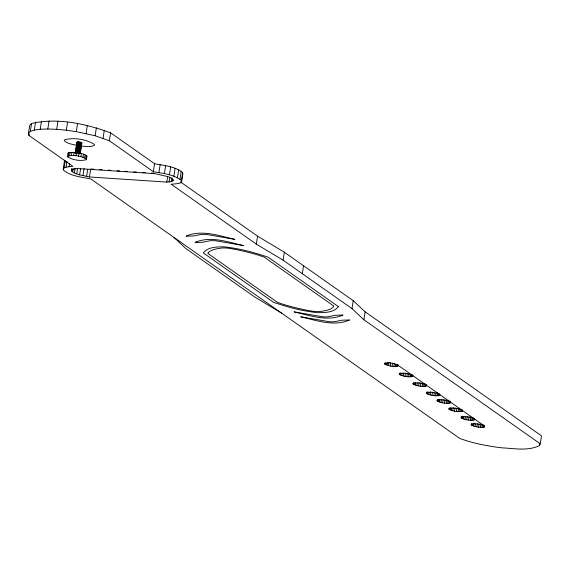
<?xml version="1.0" encoding="UTF-8"?>
<svg xmlns="http://www.w3.org/2000/svg" width="570" height="570" viewBox="0 0 570 570"><rect width="100%" height="100%" fill="white"/><g stroke="black" fill="none" stroke-linecap="round" stroke-linejoin="round"><path stroke-width="0.85" d="M67.545 156.779L67.616 156.266C73.658 154.634 81.175 155.824 86.469 159.158L86.405 159.678C80.356 161.31 72.846 160.12 67.545 156.779L68.108 153.081C74.157 151.449 81.667 152.639 86.961 155.981L86.191 156.9M68.044 153.601L68.108 153.081M81.346 143.213C83.184 142.251 75.838 141.125 77.356 142.593M63.227 168.962L64.082 167.936L66.042 167.138L72.889 166.347L28.942 135.439L28.5 133.259L29.733 125.293L31.542 123.476C57.677 117.449 85.814 123.818 110.623 132.831L154.563 163.733C164.067 165.549 174.89 166.24 182.649 172.56L182.877 173.786L181.645 181.745L180.662 182.77L178.517 183.554L171.192 184.253L256.322 244.124L283.091 260.177L352.011 308.641L363.874 319.763L540.267 443.809L539.377 445.64C527.813 451.262 514.111 448.412 501.75 447.82C487.521 446.075 473.307 443.417 459.819 438.458L90.744 178.909C81.524 177.071 71.043 176.308 63.512 170.166L63.227 168.962L64.46 161.004L64.745 162.208M28.942 135.439L29.191 133.85M28.5 133.259L30.31 131.435L31.542 123.476M30.31 131.435L34.293 130.081L35.518 122.123M34.293 130.081L40.228 129.255L41.46 121.289M40.228 129.255L47.816 128.998L49.049 121.04M47.816 128.998L56.672 129.326L57.905 121.367M56.672 129.326L66.334 130.231L67.566 122.272M64.082 167.936L65.187 160.768M66.042 167.138L66.904 161.566M68.322 155.859L68.813 152.674M69.618 155.603L70.11 152.418M69.02 166.597L69.511 163.412M71.421 155.51L71.92 152.325M181.645 181.745L181.417 180.519C173.658 174.206 162.835 173.508 153.33 171.698L109.39 140.79L95.154 135.753L76.309 131.649L77.541 123.69M73.608 155.582L74.1 152.397M71.471 170.273L73.402 169.019L77.463 168.52L154.798 173.665L168.1 176.679L172.275 178.638L173.401 180.405L171.271 181.638L166.782 182.094L89.447 176.949L79.622 174.883L74.342 172.981L71.67 171.1L71.72 168.677M71.67 171.1L72.041 168.713M75.147 153.465L76.907 142.13M75.34 153.359L77.093 142.023M72.639 172.012L73.138 168.834M75.682 153.287L77.435 141.959M76.159 153.266L77.912 141.93M76.024 155.81L76.515 152.632M76.736 153.28L78.489 141.951M74.342 172.981L75.083 168.207M77.377 153.344L79.13 142.008M78.033 153.444L79.786 142.115M78.795 152.71L80.42 142.243M78.503 156.194L78.995 153.009M79.223 153.736L80.976 142.4M79.679 153.9L81.432 142.571M76.708 173.95L77.57 168.378M80.071 153.601L81.745 142.742M80.263 153.494L81.895 142.899M80.883 156.7L81.375 153.515M79.622 174.883L80.605 168.52M86.084 133.523L87.317 125.564M82.999 157.284L83.498 154.1M84.709 157.926L85.201 154.741M82.963 175.745L84.075 168.585M85.892 158.56L86.383 155.375M86.405 159.678L86.961 155.981M86.59 176.493L87.702 169.326M95.154 135.753L96.387 127.794M89.447 176.949L90.68 168.991L94.2 169.219M103.063 138.218L104.296 130.259M109.39 140.79L110.623 132.831M153.33 171.698L154.563 163.733M158.937 172.539L160.17 164.58M164.395 173.622L165.621 165.656M166.782 182.094L167.644 176.522M169.447 174.883L170.679 166.924M169.09 181.98L169.824 177.206M171.271 181.638L171.891 177.655M172.731 181.103L172.981 179.514M173.864 176.273L175.09 168.307M177.434 177.719L178.666 169.753M179.992 179.158L181.224 171.192M181.417 180.519L182.649 172.56M256.322 244.124L257.555 236.165L180.426 181.923M283.091 260.177L284.323 252.218L257.555 236.165M302.314 273.693L303.546 265.734M352.011 308.641L353.243 300.682L284.323 252.218M363.874 319.763L365.106 311.797L353.243 300.682M384.857 364.237L384.479 363.418C388.904 362.228 394.39 363.097 398.259 365.534L398.209 365.911C393.906 367.215 388.904 366.018 384.857 364.237L385.099 362.641M385.719 364.7L385.968 363.111M386.966 365.171L387.336 362.777M388.512 365.598L389.011 362.413M390.258 365.969L390.749 362.784M392.067 366.246L392.559 363.062M393.834 366.417L394.326 363.233M395.43 366.467L395.801 364.08M396.749 366.396L396.991 364.807M397.696 366.211L397.945 364.615M399.613 374.611L399.235 373.792C403.653 372.602 409.146 373.471 413.015 375.915L412.965 376.293C408.661 377.597 403.66 376.399 399.613 374.611L399.855 373.022M400.475 375.081L400.845 372.687M401.722 375.545L402.092 373.158M403.268 375.972L403.76 372.787M405.006 376.343L405.505 373.158M406.823 376.62L407.315 373.435M408.59 376.791L409.082 373.607M410.186 376.841L410.55 374.454M411.497 376.77L411.868 374.383M412.452 376.585L412.694 374.989M413.2 384.166L412.822 383.353C417.247 382.156 422.733 383.033 426.602 385.47L426.552 385.847C422.249 387.151 417.247 385.954 413.2 384.166L413.442 382.577M414.062 384.636L414.312 383.04M415.309 385.099L415.68 382.712M416.855 385.534L417.226 383.14M418.601 385.897L419.093 382.712M420.411 386.175L420.902 382.99M422.178 386.346L422.669 383.161M423.774 386.403L424.144 384.009M425.092 386.332L425.462 383.945M426.039 386.139L426.289 384.551M426.595 393.585L426.218 392.773C430.642 391.576 436.128 392.452 439.997 394.889L439.947 395.267C435.644 396.57 430.642 395.373 426.595 393.585L426.837 391.996M427.457 394.055L427.828 391.668M428.704 394.518L429.075 392.132M430.25 394.953L430.749 391.768M431.996 395.316L432.488 392.132M433.806 395.594L434.297 392.409M435.573 395.765L435.943 393.378M437.169 395.822L437.66 392.637M437.268 401.095L436.898 400.282C441.315 399.086 446.809 399.962 450.678 402.399L450.628 402.776C446.317 404.08 441.322 402.883 437.268 401.095L437.518 399.506M438.487 395.751L438.857 393.364M438.138 401.565L438.508 399.178M439.434 395.559L439.684 393.97M439.385 402.028L439.755 399.641M440.931 402.463L441.422 399.278M442.669 402.826L443.161 399.641M444.486 403.104L444.978 399.919M446.246 403.275L446.745 400.09M447.842 403.332L448.341 400.147M449.16 403.261L449.53 400.874M449.11 409.424L448.74 408.612C453.157 407.415 458.651 408.284 462.519 410.728L462.47 411.105C458.159 412.409 453.164 411.212 449.11 409.424L449.359 407.835M450.108 403.068L450.357 401.48M449.979 409.894L450.35 407.507M451.226 410.357L451.597 407.97M452.772 410.785L453.264 407.6M454.511 411.155L455.003 407.97M456.328 411.433L456.819 408.248M458.088 411.604L458.586 408.419M459.684 411.654L460.054 409.267M461.002 411.583L461.372 409.196M461.957 411.397L462.199 409.809M461.344 418.024L460.973 417.212C465.391 416.014 470.877 416.891 474.746 419.328L474.703 419.705C470.393 421.009 465.398 419.812 461.344 418.024L461.593 416.435M462.206 418.494L462.576 416.107M463.46 418.957L463.823 416.57M465.006 419.392L465.498 416.207M466.745 419.755L467.236 416.57M468.554 420.033L469.046 416.848M470.321 420.204L470.813 417.019M471.917 420.261L472.288 417.867M397.839 365.099L484.422 425.99L484.792 426.802C480.489 428.106 475.487 426.909 471.44 425.127L471.682 423.531M472.302 425.591L472.551 424.002M473.235 420.19L473.606 417.796M474.183 419.997L474.432 418.409M473.549 426.054L474.048 422.876M475.095 426.488L475.466 424.101M476.841 426.852L477.332 423.674M478.65 427.137L479.142 423.952M480.417 427.308L480.909 424.123M482.013 427.357L482.384 424.971M483.332 427.286L483.695 424.899M484.279 427.101L484.521 425.505M539.377 445.64L539.626 444.051M540.267 443.809L541.5 435.851L365.106 311.797M99.472 169.575L102.108 169.746M108.257 170.159L110.893 170.33M117.042 170.743L119.679 170.915M124.951 171.271L127.595 171.442M133.743 171.855L136.38 172.026M142.529 172.439L145.165 172.61M151.321 173.024L153.957 173.195M80.969 146.034C85.365 146.248 90.317 147.438 94.399 145.314L94.506 144.481C86.049 139.151 74.043 137.242 64.382 139.857L64.275 140.683C67.602 143.925 72.696 144.31 77 145.421M66.334 130.231L76.309 131.649M484.422 425.99C480.368 424.201 475.373 423.004 471.062 424.308L471.44 425.127M281.644 313.151L254.868 297.098L185.955 248.634L174.085 237.519M208.207 252.859L207.915 253.472L277.398 302.335L279.585 303.119A60.598 12.597 8.8 0 0 306.924 310.194L311.477 311.035A10.695 2.223 8.8 0 0 319.506 311.519L320.112 311.462A64.588 13.431 8.8 0 0 333.528 306.667L333.813 306.076L264.11 257.056L259.193 255.431A60.591 12.597 8.8 0 0 234.811 249.332L230.259 248.492A10.695 2.223 8.8 0 0 222.229 248.007L221.623 248.064A64.581 13.431 8.8 0 0 208.207 252.859M338.409 306.624C333.849 312.709 324.644 312.652 317.568 312.659C302.542 311.17 287.793 307.173 273.529 302.307L203.255 252.888C207.965 246.86 217.049 246.853 224.167 246.867C239.179 248.363 253.921 252.325 268.156 257.22L338.409 306.624M187.459 235.553L186.077 236.187L193.316 236.016L201.417 234.412L206.461 234.42L234.847 239.371C219.528 235.937 203.027 229.703 187.459 235.553M196.386 241.837L195.004 242.471L202.243 242.3L210.351 240.69L215.389 240.697L243.775 245.656C228.463 242.214 211.955 235.98 196.386 241.837M342.855 315.067C327.066 322.007 309.795 315.395 294.084 311.883L323.304 316.899L327.508 316.849L335.616 315.238L342.855 315.067M349.495 319.998C333.707 326.938 316.435 320.326 300.725 316.813L329.937 321.829L334.148 321.779L342.257 320.169L349.495 319.998"/></g></svg>
